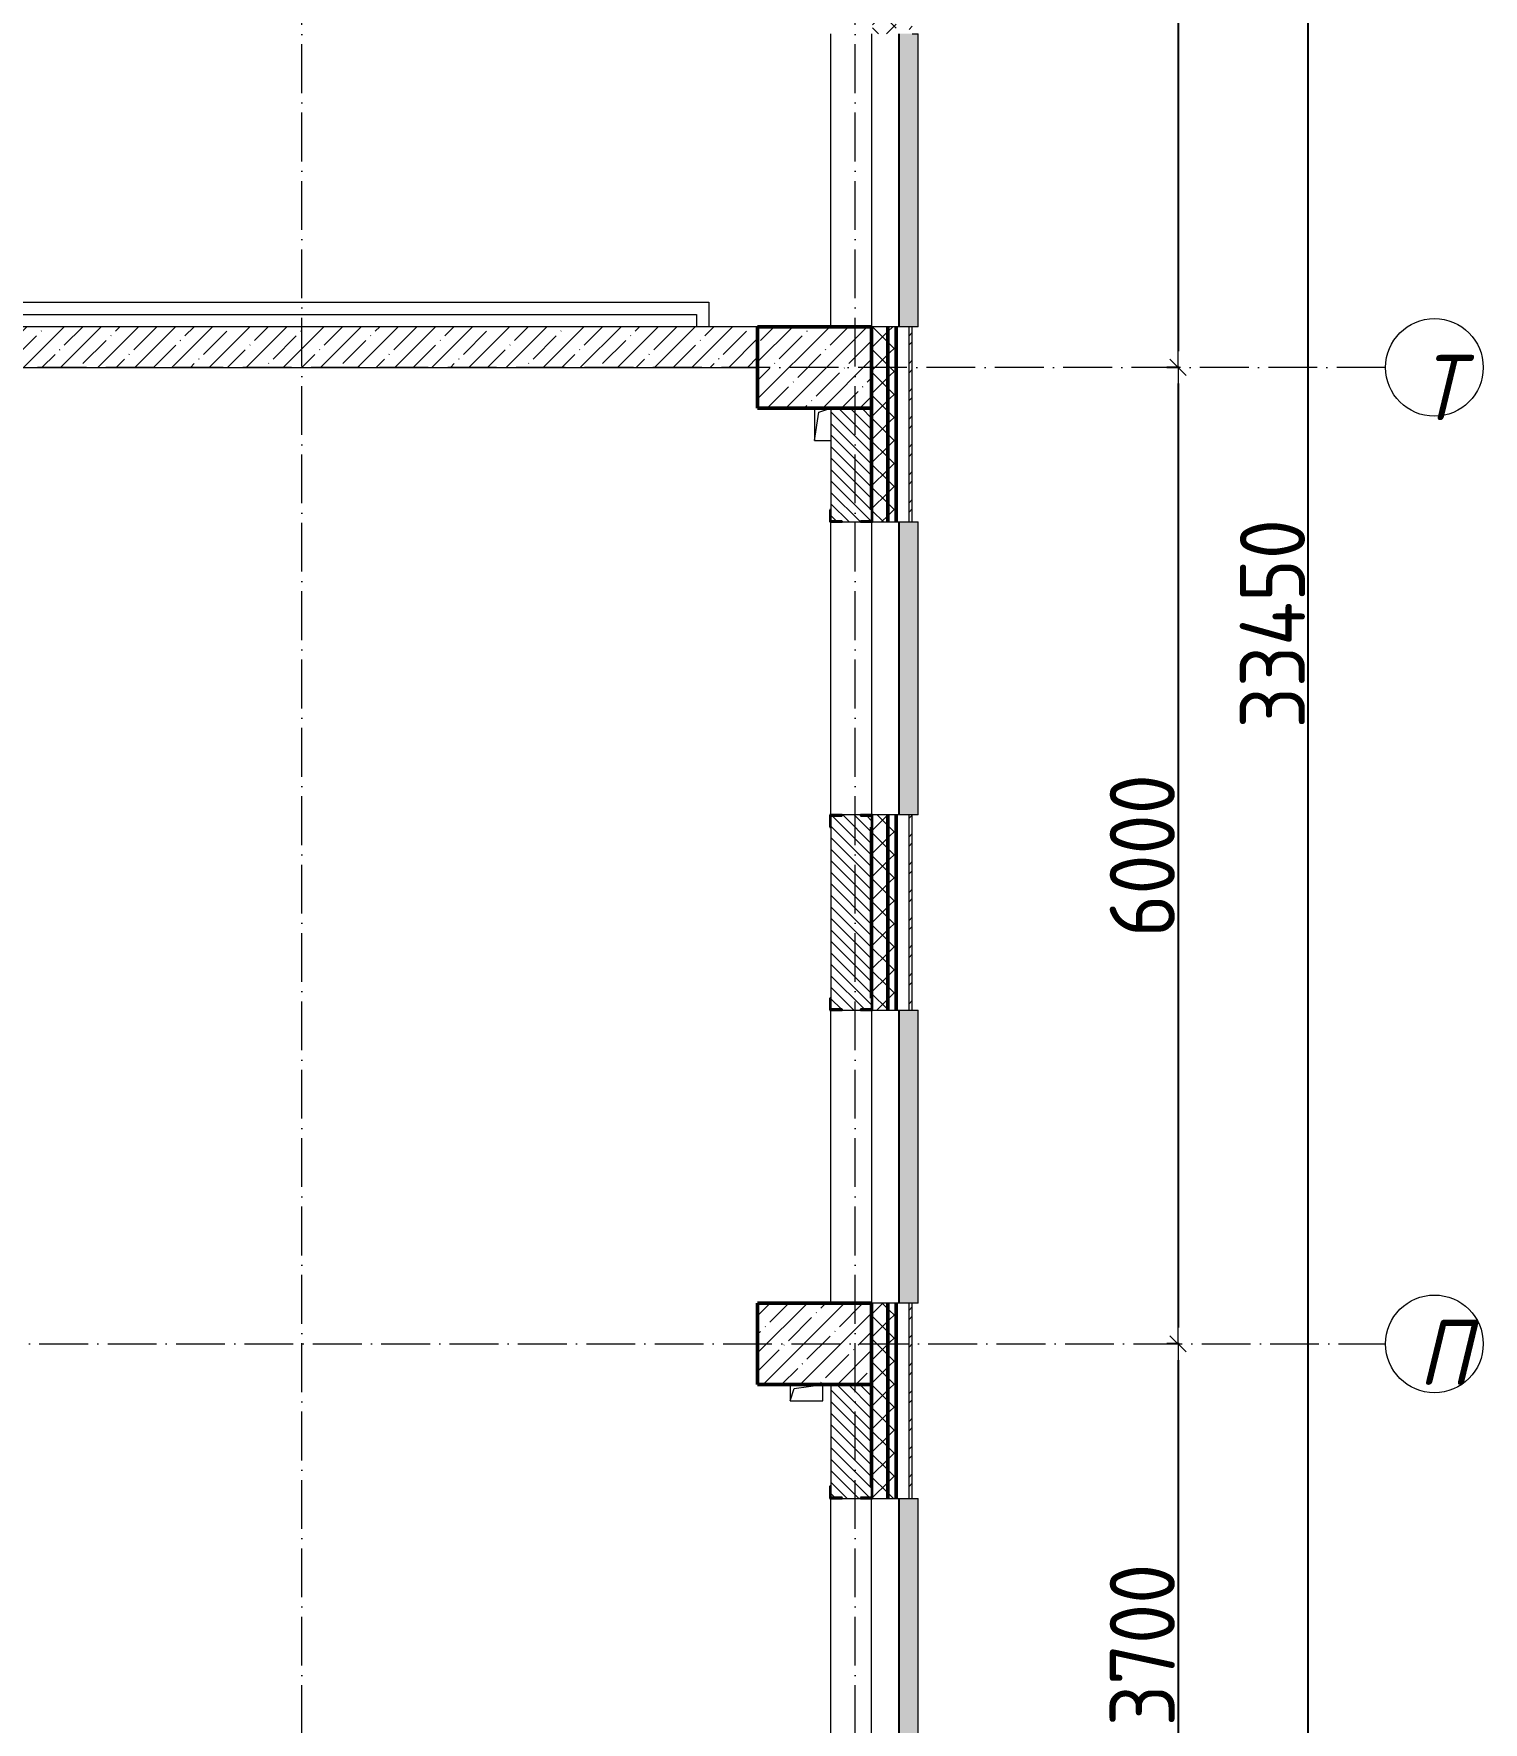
# Model space of a CAD drawing. Header units: millimetres. Extents: x -213536 to 1564669, y -45299 to 942238.
# Drawn here: x 160832 to 169737, y 483172 to 493547 of the extents above; entities that cross this region are included whole.
import ezdxf

# ---------------------------------------------------------------- set-up
doc = ezdxf.new("R2010")
doc.units = ezdxf.units.MM
doc.linetypes.add('50_200_ШТРИХ_1Т_ш5_п1_п1_', pattern=[700, 500, -100, 0, -100])
for name, color, linetype, lineweight in [('A-____-____-DIMS', 7, 'Continuous', 9), ('A-DETL-____-OTLN-4', 7, 'Continuous', 18), ('A-GENM-____-MCUT', 7, 'Continuous', 25), ('A-GENM-____-OTLN', 7, 'Continuous', 9), ('A-GENM-____-OTLN-1', 7, 'Continuous', 25), ('A-GLAZ-____-OTLN', 7, 'Continuous', 9), ('A-WALL-____-MCUT-1', 7, 'Continuous', 9), ('A-WALL-____-MCUT-2', 7, 'Continuous', 50), ('A-WALL-____-MCUT-3', 7, 'Continuous', 9), ('A-WALL-____-OTLN', 7, 'Continuous', 9), ('A-WALL-____-PATT-1', 7, 'Continuous', 9), ('A-WALL-FNSH-MCUT-1', 7, 'Continuous', 9), ('S-COLS-____-MCUT', 7, 'Continuous', 50), ('S-COLS-____-OTLN', 7, 'Continuous', 9), ('S-GRID-____-IDEN', 7, 'Continuous', 9), ('S-GRID-____-OTLN-1', 7, '50_200_ШТРИХ_1Т_ш5_п1_п1_', 9)]:
    doc.layers.add(name, color=color, linetype=linetype, lineweight=lineweight)
doc.layers.add('A-GLAZ-____-OTLN-1', color=7, linetype='Continuous', lineweight=9, true_color=0xc0c0c0)
doc.styles.add('ISOCPEUR_I', font='isocpeui.ttf', dxfattribs={"width": 0.9, "height": 2.5})
doc.styles.add('СПДС', font='isocpeur.ttf', dxfattribs={"width": 0.9})
doc.dimstyles.new('Размера А3', dxfattribs={"dimtxt": 200, "dimasz": 100, "dimexe": 70, "dimexo": 100, "dimgap": 20, "dimtad": 1, "dimdec": 0, "dimrnd": 10, "dimzin": 0, "dimdsep": 46, "dimtxsty": 'СПДС', "dimblk": 'ARROWHEAD_6', "dimcen": 1, "dimclrd": 256, "dimclre": 256, "dimclrt": 256, "dimazin": 0, "dimtfac": 1, "dimtdec": 0, "dimtmove": 2, "dimatfit": 3, "dimfxl": 1, "dimtolj": 1, "dimtzin": 0, "dimarcsym": 0})
pattern_1 = [(45, (142429.06, 459015.94), (-70.71068, 70.71068), []), (135, (142429.06, 459015.94), (-70.71068, -70.71068), [])]
pattern_2 = [(135, (142429.057, 459015.94), (-35.35534, -35.35534), [])]

# ---------------------------------------------------------------- blocks, each defined once
blk = doc.blocks.new('BSC_Колонна _Прямоугольная - 500х700-25976089-АР1_План отверстий 3 этажа в осях 1-64_А-ГГ')
at = {"layer": 'S-COLS-____-OTLN'}
h = blk.add_hatch(dxfattribs=at)
h.set_pattern_fill('FP_40', color=256, style=0, pattern_type=2)
h.set_pattern_definition([(315, (-32481.04, 23200), (114.04925, 114.04925), []), (315, (-32481.04, 23085.95), (114.04925, 114.04925), [201.613, -40.323, 3.353, -36.97])])
h.paths.add_polyline_path([(-250, 350), (-250, -350), (250, -350), (250, 350)], flags=0)
at = {"layer": 'S-COLS-____-MCUT'}
for p, q in [((250, 350), (-250, 350)), ((-250, 350), (-250, -350)), ((250, -350), (250, 350)), ((-250, -350), (250, -350))]:
    blk.add_line(p, q, dxfattribs=at)
blk = doc.blocks.new('BSC_Колонна _Прямоугольная - 500х700-V127-АР1_План отверстий 3 этажа в осях 1-64_А-ГГ')
at = {"layer": 'S-COLS-____-OTLN'}
h = blk.add_hatch(dxfattribs=at)
h.set_pattern_fill('FP_150', color=256, style=0, pattern_type=2)
h.set_pattern_definition([(315, (-26481.04, 23200), (114.04925, 114.04925), []), (315, (-26481.04, 23085.95), (114.04925, 114.04925), [201.613, -40.323, 3.353, -36.97])])
h.paths.add_polyline_path([(-250, 237), (-250, -350), (250, -350), (250, 350), (-250, 350)], flags=0)
at = {"layer": 'S-COLS-____-MCUT'}
for p, q in [((250, 350), (-250, 350)), ((-250, 350), (-250, -350)), ((250, -350), (250, 350)), ((-250, -350), (250, -350))]:
    blk.add_line(p, q, dxfattribs=at)
blk = doc.blocks.new('Фахверк_СКБ_Уголок - 250_2700-27497298-АР1_План отверстий 3 этажа в осях 1-64_А-ГГ')
at = {"layer": 'A-GENM-____-MCUT'}
for p, q in [((200, 181), (125, 181)), ((125, 181), (125, 106)), ((125, 106), (131, 106)), ((131, 106), (131, 175)), ((131, 175), (200, 175)), ((200, 175), (200, 181)), ((131, -6), (125, -6)), ((125, -6), (125, -81)), ((125, -81), (200, -81)), ((131, -75), (131, -6)), ((200, -75), (131, -75)), ((200, -81), (200, -75))]:
    blk.add_line(p, q, dxfattribs=at)
blk = doc.blocks.new('AR_Отверстие прямоугольное _в плите_ - AR_Отверстие прямоугольное _в плите_-30510803-АР1_План отверстий 3 этажа в осях 1-64_А-ГГ')
at = {"layer": 'A-GENM-____-OTLN'}
for p, q in [((-50, 100), (-50, -100)), ((-50, -100), (-25, 75)), ((-25, 75), (50, 100)), ((-50, -100), (50, -100))]:
    blk.add_line(p, q, dxfattribs=at)
blk = doc.blocks.new('AR_Отверстие прямоугольное _в плите_ - AR_Отверстие прямоугольное _в плите_-V183-АР1_План отверстий 3 этажа в осях 1-64_А-ГГ')
at = {"layer": 'A-GENM-____-OTLN'}
for p, q in [((-100, 50), (-100, -50)), ((-100, -50), (-75, 25)), ((-75, 25), (100, 50)), ((100, -50), (100, 50)), ((-100, -50), (100, -50))]:
    blk.add_line(p, q, dxfattribs=at)
blk = doc.blocks.new('Отлив_СКБ - Отлив витража_120_НВФ-31885687-АР1_План отверстий 3 этажа в осях 1-64_А-ГГ')
at = {"layer": 'A-GLAZ-____-OTLN-1'}
for points in [[(0, 0), (0, -2), (1800, -2), (1800, 0), (534, 0)], [(0, -2), (0, -120), (1800, -120), (1800, -2), (534, -2)]]:
    blk.add_hatch(color=256, dxfattribs=at).paths.add_polyline_path(points, flags=0)
at = {"layer": 'A-GLAZ-____-OTLN'}
for p, q in [((0, 0), (1800, 0)), ((1800, -2), (0, -2)), ((0, -120), (0, -83)), ((1800, -83), (1800, -120)), ((0, -120), (1800, -120))]:
    blk.add_line(p, q, dxfattribs=at)
blk = doc.blocks.new('Ось сетки - Круг_Ø6_00__ISO-2_5_0_9K_-25732049-АР1_План отверстий 3 этажа в осях 1-64_А-ГГ')
at = {"layer": 'S-GRID-____-IDEN'}
blk.add_circle((0, 0), 3, dxfattribs=at)
blk = doc.blocks.new('ARROWHEAD_6')
at = {"color": 0, "linetype": 'Continuous'}
for p, q in [((0, 0), (-1, 0)), ((-0.5, -0.5), (0.5, 0.5))]:
    blk.add_line(p, q, dxfattribs=at)
blk = doc.blocks.new('*D2887')
at = {"layer": 'A-____-____-DIMS', "lineweight": -2, "transparency": 16777216}
for p, q in [((167868, 497497), (167792, 497497)), ((167862, 497397), (167862, 491597)), ((167868, 491497), (167792, 491497))]:
    blk.add_line(p, q, dxfattribs=at)
at = {"layer": 'Defpoints', "color": 0, "lineweight": 50, "transparency": 16777216}
for p in [(167968, 497497), (167862, 491497), (167968, 491497)]:
    blk.add_point(p, dxfattribs=at)
at = {"layer": 'A-____-____-DIMS', "lineweight": -2, "transparency": 16777216, "xscale": 100, "yscale": 100, "zscale": 100}
for p, rotation in [((167862, 497497), 90), ((167862, 491497), 270)]:
    blk.add_blockref('ARROWHEAD_6', p, dxfattribs=dict(at, rotation=rotation))
at = {"layer": 'A-____-____-DIMS', "transparency": 16777216, "insert": (167642, 494497), "char_height": 400, "attachment_point": 5, "rotation": 90, "style": 'СПДС'}
blk.add_mtext('\\A1;6000', dxfattribs=at)
blk = doc.blocks.new('*D2888')
at = {"layer": 'A-____-____-DIMS', "lineweight": -2, "transparency": 16777216}
for p, q in [((167868, 491497), (167792, 491497)), ((167862, 491397), (167862, 485597)), ((167868, 485497), (167792, 485497))]:
    blk.add_line(p, q, dxfattribs=at)
at = {"layer": 'Defpoints', "color": 0, "lineweight": 50, "transparency": 16777216}
for p in [(167968, 491497), (167862, 485497), (167968, 485497)]:
    blk.add_point(p, dxfattribs=at)
at = {"layer": 'A-____-____-DIMS', "lineweight": -2, "transparency": 16777216, "xscale": 100, "yscale": 100, "zscale": 100}
for p, rotation in [((167862, 491497), 90), ((167862, 485497), 270)]:
    blk.add_blockref('ARROWHEAD_6', p, dxfattribs=dict(at, rotation=rotation))
at = {"layer": 'A-____-____-DIMS', "transparency": 16777216, "insert": (167642, 488497), "char_height": 400, "attachment_point": 5, "rotation": 90, "style": 'СПДС'}
blk.add_mtext('\\A1;6000', dxfattribs=at)
blk = doc.blocks.new('*D2889')
at = {"layer": 'A-____-____-DIMS', "lineweight": -2, "transparency": 16777216}
for p, q in [((167868, 485497), (167792, 485497)), ((167862, 485397), (167862, 481897)), ((167868, 481797), (167792, 481797))]:
    blk.add_line(p, q, dxfattribs=at)
at = {"layer": 'Defpoints', "color": 0, "lineweight": 50, "transparency": 16777216}
for p in [(167968, 485497), (167862, 481797), (167968, 481797)]:
    blk.add_point(p, dxfattribs=at)
at = {"layer": 'A-____-____-DIMS', "lineweight": -2, "transparency": 16777216, "xscale": 100, "yscale": 100, "zscale": 100}
for p, rotation in [((167862, 485497), 90), ((167862, 481797), 270)]:
    blk.add_blockref('ARROWHEAD_6', p, dxfattribs=dict(at, rotation=rotation))
at = {"layer": 'A-____-____-DIMS', "transparency": 16777216, "insert": (167642, 483647), "char_height": 400, "attachment_point": 5, "rotation": 90, "style": 'СПДС'}
blk.add_mtext('\\A1;3700', dxfattribs=at)
blk = doc.blocks.new('*D2892')
at = {"layer": 'A-____-____-DIMS', "lineweight": -2, "transparency": 16777216}
for p, q in [((168656, 506647), (168732, 506647)), ((168662, 473297), (168662, 506547)), ((168656, 473197), (168732, 473197))]:
    blk.add_line(p, q, dxfattribs=at)
at = {"layer": 'Defpoints', "color": 0, "lineweight": 50, "transparency": 16777216}
for p in [(168556, 506647), (168662, 506647), (168556, 473197)]:
    blk.add_point(p, dxfattribs=at)
at = {"layer": 'A-____-____-DIMS', "lineweight": -2, "transparency": 16777216, "xscale": 100, "yscale": 100, "zscale": 100}
for p, rotation in [((168662, 506647), 90), ((168662, 473197), 270)]:
    blk.add_blockref('ARROWHEAD_6', p, dxfattribs=dict(at, rotation=rotation))
at = {"layer": 'A-____-____-DIMS', "transparency": 16777216, "insert": (168442, 489922), "char_height": 400, "attachment_point": 5, "rotation": 90, "style": 'СПДС'}
blk.add_mtext('\\A1;33450', dxfattribs=at)

msp = doc.modelspace()

# ---------------------------------------------------------------- hatches: boundary and pattern name
at = {"layer": 'A-WALL-____-PATT-1'}
h = msp.add_hatch(dxfattribs=at)
h.set_pattern_fill('FP_1', color=256, style=0, pattern_type=2)
h.set_pattern_definition(pattern_1)
h.paths.add_polyline_path([(166079.1, 468547), (166079.1, 470747), (165985.1, 470747), (165985.1, 470672), (165979.1, 470672), (165979.1, 468547)], flags=0)
h.paths.add_polyline_path([(166079.1, 472547), (166079.1, 473747), (165985.1, 473747), (165985.1, 473672), (165979.1, 473672), (165979.1, 472622), (165985.1, 472622), (165985.1, 472547)], flags=0)
h.paths.add_polyline_path([(166079.1, 475547), (166079.1, 476747), (165979.1, 476747), (165979.1, 475622), (165985.1, 475622), (165985.1, 475547)], flags=0)
h.paths.add_polyline_path([(166079.1, 478547), (166079.1, 479747), (165985.1, 479747), (165985.1, 479672), (165979.1, 479672), (165979.1, 478622), (165985.1, 478622), (165985.1, 478547)], flags=0)
h.paths.add_polyline_path([(165979.1, 481547), (166079.1, 481547), (166079.1, 482747), (165985.1, 482747), (165985.1, 482672), (165979.1, 482672), (165979.1, 482047)], flags=0)
h.paths.add_polyline_path([(165985.1, 484547), (166079.1, 484547), (166079.1, 485747), (165979.1, 485747), (165979.1, 484622), (165985.1, 484622), (165985.1, 484553)], flags=0)
h.paths.add_polyline_path([(165985.1, 487547), (166079.1, 487547), (166079.1, 488747), (165985.1, 488747), (165985.1, 488672), (165979.1, 488672), (165979.1, 487622), (165985.1, 487622), (165985.1, 487553)], flags=0)
h.paths.add_polyline_path([(165985.1, 490547), (166079.1, 490547), (166079.1, 491747), (165979.1, 491747), (165979.1, 490622), (165985.1, 490622), (165985.1, 490553)], flags=0)
h.paths.add_polyline_path([(166079.1, 493547), (166079.1, 494747), (165985.1, 494747), (165985.1, 494672), (165979.1, 494672), (165979.1, 493622), (165985.1, 493622), (165985.1, 493547)], flags=0)
h.paths.add_polyline_path([(165985.1, 496547), (166079.1, 496547), (166079.1, 497747), (165979.1, 497747), (165979.1, 496622), (165985.1, 496622), (165985.1, 496553)], flags=0)
h.paths.add_polyline_path([(166079.1, 499547), (166079.1, 500797), (165985.1, 500797), (165985.1, 500722), (165979.1, 500722), (165979.1, 499622), (165985.1, 499622), (165985.1, 499547)], flags=0)
h.paths.add_polyline_path([(166079.1, 502597), (166079.1, 506747), (165979.1, 506747), (165979.1, 502597)], flags=0)
h = msp.add_hatch(dxfattribs=at)
h.set_pattern_fill('FP_1', color=256, style=0, pattern_type=2)
h.set_pattern_definition(pattern_1)
h.paths.add_polyline_path([(166129.1, 468547), (166129.1, 470747), (166079.1, 470747), (166079.1, 468547)], flags=0)
h.paths.add_polyline_path([(166129.1, 472547), (166129.1, 473747), (166079.1, 473747), (166079.1, 472547)], flags=0)
h.paths.add_polyline_path([(166129.1, 475547), (166129.1, 476747), (166079.1, 476747), (166079.1, 475547)], flags=0)
h.paths.add_polyline_path([(166129.1, 478547), (166129.1, 479747), (166079.1, 479747), (166079.1, 478547)], flags=0)
h.paths.add_polyline_path([(166129.1, 481547), (166129.1, 482747), (166079.1, 482747), (166079.1, 481547)], flags=0)
h.paths.add_polyline_path([(166079.1, 484547), (166129.1, 484547), (166129.1, 485747), (166079.1, 485747), (166079.1, 485550.9)], flags=0)
h.paths.add_polyline_path([(166079.1, 487547), (166129.1, 487547), (166129.1, 488747), (166079.1, 488747)], flags=0)
h.paths.add_polyline_path([(166129.1, 490547), (166129.1, 491747), (166079.1, 491747), (166079.1, 490547)], flags=0)
h.paths.add_polyline_path([(166079.1, 493547), (166129.1, 493547), (166129.1, 494747), (166079.1, 494747), (166079.1, 494151.2)], flags=0)
h.paths.add_polyline_path([(166079.1, 496547), (166129.1, 496547), (166129.1, 497747), (166079.1, 497747), (166079.1, 497591.3)], flags=0)
h.paths.add_polyline_path([(166129.1, 499547), (166129.1, 500797), (166079.1, 500797), (166079.1, 499547)], flags=0)
h.paths.add_polyline_path([(166129.1, 502597), (166129.1, 506747), (166079.1, 506747), (166079.1, 502597)], flags=0)
h = msp.add_hatch(dxfattribs=at)
h.set_pattern_fill('FP_3', color=256, style=0, pattern_type=2)
h.set_pattern_definition([(45, (142429.06, 459015.94), (-85.5366, 85.5366), []), (45, (142486.08, 459015.94), (-85.5366, 85.5366), [])])
h.paths.add_polyline_path([(166209.1, 468737), (166229.1, 468737), (166229.1, 470747), (166209.1, 470747), (166209.1, 468780.3)], flags=0)
h.paths.add_polyline_path([(166229.1, 472547), (166229.1, 473747), (166209.1, 473747), (166209.1, 472547)], flags=0)
h.paths.add_polyline_path([(166229.1, 475547), (166229.1, 476747), (166209.1, 476747), (166209.1, 475547)], flags=0)
h.paths.add_polyline_path([(166229.1, 478547), (166229.1, 479747), (166209.1, 479747), (166209.1, 478547)], flags=0)
h.paths.add_polyline_path([(166209.1, 481547), (166229.1, 481547), (166229.1, 482747), (166209.1, 482747)], flags=0)
h.paths.add_polyline_path([(166229.1, 484547), (166229.1, 485747), (166209.1, 485747), (166209.1, 484547)], flags=0)
h.paths.add_polyline_path([(166229.1, 487547), (166229.1, 488747), (166209.1, 488747), (166209.1, 487547)], flags=0)
h.paths.add_polyline_path([(166209.1, 490547), (166229.1, 490547), (166229.1, 491747), (166209.1, 491747), (166209.1, 490711.1)], flags=0)
h.paths.add_polyline_path([(166229.1, 493547), (166229.1, 494747), (166209.1, 494747), (166209.1, 493547)], flags=0)
h.paths.add_polyline_path([(166229.1, 496547), (166229.1, 497747), (166209.1, 497747), (166209.1, 496547)], flags=0)
h.paths.add_polyline_path([(166209.1, 499547), (166229.1, 499547), (166229.1, 500567), (166209.1, 500567), (166209.1, 500171.4)], flags=0)
h = msp.add_hatch(dxfattribs=at)
h.set_pattern_fill('FP_38', color=256, style=0, pattern_type=2)
h.set_pattern_definition([(45, (142429.06, 459015.94), (-114.04925, 114.04925), []), (45, (142543.1, 459015.94), (-114.04925, 114.04925), [201.612, -40.322, 3.353, -36.97])])
h.paths.add_polyline_path([(165279.1, 491497), (165279.1, 491747), (158879.1, 491747), (158879.1, 491497), (163625, 491497)], flags=0)
h.paths.add_polyline_path([(157729.1, 491497), (157729.1, 491747), (157029.1, 491747), (157029.1, 491497)], flags=0)
h = msp.add_hatch(dxfattribs=at)
h.set_pattern_fill('FP_6', color=256, style=0, pattern_type=2)
h.set_pattern_definition(pattern_2)
h.paths.add_polyline_path([(165910.1, 487547), (165910.1, 487553), (165979.1, 487553), (165979.1, 488741), (165910.1, 488741), (165910.1, 488747), (165798.1, 488747), (165798.1, 488741), (165729.1, 488741), (165729.1, 487553), (165798.1, 487553), (165798.1, 487547)], flags=0)
h.paths.add_polyline_path([(165910.1, 490547), (165910.1, 490553), (165979.1, 490553), (165979.1, 491247), (165729.1, 491247), (165729.1, 490553), (165798.1, 490553), (165798.1, 490547)], flags=0)
h = msp.add_hatch(dxfattribs=at)
h.set_pattern_fill('FP_6', color=256, style=0, pattern_type=2)
h.set_pattern_definition(pattern_2)
h.paths.add_polyline_path([(165798.1, 482047), (165979.1, 482047), (165979.1, 482741), (165910.1, 482741), (165910.1, 482747), (165798.1, 482747), (165798.1, 482741), (165729.1, 482741), (165729.1, 482047)], flags=0)
h.paths.add_polyline_path([(165798.1, 484547), (165910.1, 484547), (165910.1, 484553), (165979.1, 484553), (165979.1, 485247), (165729.1, 485247), (165729.1, 484553), (165798.1, 484553)], flags=0)

# ---------------------------------------------------------------- linework, layer by layer
at = {"layer": 'A-DETL-____-OTLN-4'}
for p, q in [((157229.1, 491897), (164979.1, 491897)), ((164979.1, 491897), (164979.1, 491747)), ((157229.1, 491822), (164904.1, 491822)), ((164904.1, 491822), (164904.1, 491747))]:
    msp.add_line(p, q, dxfattribs=at)
at = {"layer": 'A-WALL-____-MCUT-1'}
for p, q in [((165279.1, 491747), (158879.1, 491747)), ((158879.1, 491497), (165279.1, 491497))]:
    msp.add_line(p, q, dxfattribs=at)
at = {"layer": 'A-WALL-____-MCUT-2'}
for p, q in [((166079.1, 490547), (166079.1, 491747)), ((166129.1, 490547), (166129.1, 491747)), ((165979.1, 491247), (165979.1, 490622)), ((165979.1, 488672), (165979.1, 487622)), ((166079.1, 487547), (166079.1, 488747)), ((166129.1, 487547), (166129.1, 488747)), ((166079.1, 484547), (166079.1, 485747)), ((166129.1, 484547), (166129.1, 485747)), ((165979.1, 485247), (165979.1, 484622))]:
    msp.add_line(p, q, dxfattribs=at)
at = {"layer": 'A-WALL-____-MCUT-3'}
for p, q in [((166209.1, 491747), (165979.1, 491747)), ((166209.1, 490547), (166209.1, 491747)), ((165729.1, 491247), (165729.1, 490622)), ((165798.1, 490547), (165910.1, 490547)), ((165985.1, 490547), (166209.1, 490547)), ((165729.1, 488672), (165729.1, 487622)), ((165910.1, 488747), (165798.1, 488747)), ((166209.1, 488747), (165985.1, 488747)), ((166209.1, 487547), (166209.1, 488747)), ((165798.1, 487547), (165910.1, 487547)), ((165985.1, 487547), (166209.1, 487547)), ((166209.1, 485747), (165979.1, 485747)), ((166209.1, 484547), (166209.1, 485747)), ((165729.1, 485247), (165729.1, 484622)), ((165798.1, 484547), (165910.1, 484547)), ((165985.1, 484547), (166209.1, 484547))]:
    msp.add_line(p, q, dxfattribs=at)
at = {"layer": 'A-WALL-____-OTLN'}
for p, q in [((165729.1, 491747), (165729.1, 493547)), ((165979.1, 493547), (165979.1, 491747)), ((165979.1, 491747), (165979.1, 491747)), ((165729.1, 488747), (165729.1, 490547)), ((165979.1, 490547), (165979.1, 488747)), ((165979.1, 488747), (165979.1, 488747)), ((165729.1, 485747), (165729.1, 487547)), ((165979.1, 487547), (165979.1, 487547)), ((165979.1, 487547), (165979.1, 485747)), ((165729.1, 482747), (165729.1, 484547)), ((165979.1, 482747), (165979.1, 484547))]:
    msp.add_line(p, q, dxfattribs=at)
at = {"layer": 'A-WALL-FNSH-MCUT-1'}
for p, q in [((166229.1, 491747), (166209.1, 491747)), ((166229.1, 490547), (166229.1, 491747)), ((166209.1, 490547), (166229.1, 490547)), ((166229.1, 488747), (166209.1, 488747)), ((166229.1, 487547), (166229.1, 488747)), ((166209.1, 487547), (166229.1, 487547)), ((166229.1, 485747), (166209.1, 485747)), ((166229.1, 484547), (166229.1, 485747)), ((166209.1, 484547), (166229.1, 484547))]:
    msp.add_line(p, q, dxfattribs=at)
at = {"layer": 'S-GRID-____-OTLN-1', "color": 251, "ltscale": 0.6, "true_color": 0x636466}
for p, q in [((162479.1, 454533.3), (162479.1, 508896.9)), ((165879.1, 454533.3), (165879.1, 508896.9)), ((169136.8, 491497), (137760.3, 491497)), ((137760.3, 485497), (169136.8, 485497))]:
    msp.add_line(p, q, dxfattribs=at)

# ---------------------------------------------------------------- block references
at = {"layer": 'A-GENM-____-OTLN'}
for name, p in [('AR_Отверстие прямоугольное _в плите_ - AR_Отверстие прямоугольное _в плите_-30510803-АР1_План отверстий 3 этажа в осях 1-64_А-ГГ', (165679.1, 491147)), ('AR_Отверстие прямоугольное _в плите_ - AR_Отверстие прямоугольное _в плите_-V183-АР1_План отверстий 3 этажа в осях 1-64_А-ГГ', (165579.1, 485197))]:
    msp.add_blockref(name, p, dxfattribs=at)
at = {"layer": 'A-GENM-____-OTLN-1'}
for p, rotation in [((165904.1, 490422), 89.99999999999991), ((165804.1, 488872), 269.9999999999999), ((165904.1, 487422), 89.99999999999991), ((165904.1, 484422), 89.99999999999991)]:
    msp.add_blockref('Фахверк_СКБ_Уголок - 250_2700-27497298-АР1_План отверстий 3 этажа в осях 1-64_А-ГГ', p, dxfattribs=dict(at, rotation=rotation))
at = {"layer": 'A-GLAZ-____-OTLN', "rotation": 89.99999999999932}
for p in [(166146.1, 491747), (166146.1, 488747), (166146.1, 485747), (166146.1, 482747)]:
    msp.add_blockref('Отлив_СКБ - Отлив витража_120_НВФ-31885687-АР1_План отверстий 3 этажа в осях 1-64_А-ГГ', p, dxfattribs=at)
at = {"layer": 'S-COLS-____-OTLN', "rotation": 89.9999999999999}
for name, p in [('BSC_Колонна _Прямоугольная - 500х700-25976089-АР1_План отверстий 3 этажа в осях 1-64_А-ГГ', (165629.1, 491497)), ('BSC_Колонна _Прямоугольная - 500х700-V127-АР1_План отверстий 3 этажа в осях 1-64_А-ГГ', (165629.1, 485497))]:
    msp.add_blockref(name, p, dxfattribs=at)
at = {"layer": 'S-GRID-____-IDEN', "xscale": 99.99999999999993, "yscale": 99.99999999999993, "zscale": 99.99999999999993}
for p, rotation in [((169436.8, 491497), 89.9999999999998), ((169436.8, 485497), 269.9999999999996)]:
    msp.add_blockref('Ось сетки - Круг_Ø6_00__ISO-2_5_0_9K_-25732049-АР1_План отверстий 3 этажа в осях 1-64_А-ГГ', p, dxfattribs=dict(at, rotation=rotation))

# ---------------------------------------------------------------- texts
at = {"layer": 'S-GRID-____-IDEN', "char_height": 400, "width": 223.671, "attachment_point": 1, "style": 'ISOCPEUR_I'}
for s, insert in [('\\fISOCPEUR|b0|i1|c204|p34|;\\W.9;Т', (169344, 491573.1)), ('\\fISOCPEUR|b0|i1|c204|p34|;\\W.9;П', (169338.8, 485643.6))]:
    msp.add_mtext(s, dxfattribs=dict(at, insert=insert))

# ---------------------------------------------------------------- dimensions: what is measured, and where the dimension line sits
at = {"layer": 'A-____-____-DIMS'}
for base, p1, p2, picture, middle in [((168661.6, 506647), (168555.5, 473197), (168555.5, 506647), '*D2892', (168441.6, 489922)), ((167861.6, 491497), (167967.7, 497497), (167967.7, 491497), '*D2887', (167641.6, 494497)), ((167861.6, 485497), (167967.7, 491497), (167967.7, 485497), '*D2888', (167641.6, 488497)), ((167861.6, 481797), (167967.7, 485497), (167967.7, 481797), '*D2889', (167641.6, 483647))]:
    dim = msp.add_linear_dim(base=base, p1=p1, p2=p2, angle=90, dimstyle='Размера А3', override={"dimtxt": 400}, dxfattribs=at)
    dim.commit()
    dim.dimension.update_dxf_attribs({"geometry": picture, "text_midpoint": middle})

doc.saveas('drawing.dxf')
